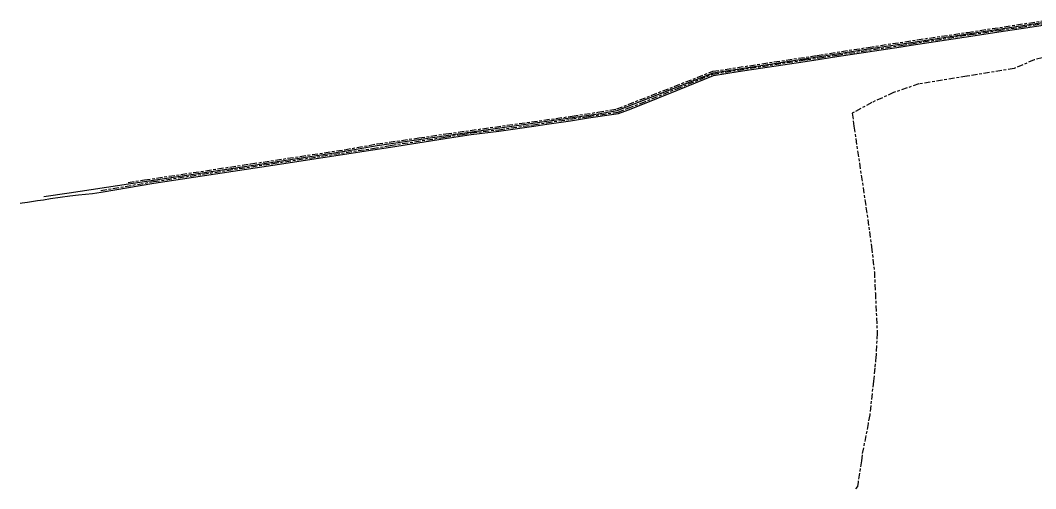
# Model space of a CAD drawing. Header units: metres. Extents: x 303957 to 307239, y 6268736 to 6272503.
# Drawn here: x 304377 to 305051, y 6269236 to 6269547 of the extents above; entities that cross this region are included whole.
import ezdxf

# ---------------------------------------------------------------- set-up
doc = ezdxf.new("R2010")
doc.units = ezdxf.units.M
doc.linetypes.add('Cable Exist UG', pattern=[8.2, 4, -1.2, 1.8, -1.2])
doc.layers.add('Mains_HV_EXT', color=7, linetype='Continuous')
doc.layers.add('Mains_TR_EXT', color=7, linetype='Continuous')
doc.styles.get("Standard").update_dxf_attribs({"font": 'arial.ttf'})
doc.linetypes.add('Cable P UG', pattern='A,6,-0.5,["P",Standard,S=1.7,R=0,X=0.5,Y=-1],-2.9', length=9.4)

msp = doc.modelspace()

# ---------------------------------------------------------------- linework, layer by layer
at = {"layer": 'Mains_HV_EXT', "linetype": 'Cable P UG'}
for points in [[(304376.97, 6269425.33), (304378.17, 6269425.53), (304381.73, 6269426.06), (304388.28, 6269427.04), (304392.39, 6269427.63), (304396.92, 6269428.35), (304409.77, 6269430.29), (304415.68, 6269430.9), (304424.99, 6269431.88), (304430.59, 6269432.77), (304430.59, 6269432.77), (304465.66, 6269438.7), (304544.73, 6269450.67), (304611.05, 6269460.7), (304622.66, 6269462.65), (304659.02, 6269468.21), (304670.63, 6269470.05), (304676.36, 6269470.96), (304694.75, 6269473.16), (304717.94, 6269476.46), (304726.5, 6269477.72), (304742.31, 6269480.13), (304754.24, 6269481.93), (304770.99, 6269484.39), (304774.19, 6269484.88), (304780.7, 6269487.4), (304789.08, 6269490.61), (304813.23, 6269500.39), (304837.11, 6269510.16), (304853.68, 6269512.76), (304898.04, 6269519.49), (304907.92, 6269520.95), (304919.19, 6269522.7), (304961.74, 6269529.16), (304968.54, 6269530.2), (305008, 6269536.31), (305026.7, 6269539.06), (305041.43, 6269541.29), (305058.95, 6269543.98)], [(304392.48, 6269429.74), (304409.49, 6269432.17), (304448.78, 6269438.16), (304448.78, 6269438.16), (304459.47, 6269439.79), (304530.26, 6269450.46), (304592.42, 6269459.86), (304613.95, 6269463.72), (304641.67, 6269467.66), (304659.63, 6269470.39), (304743.5, 6269482.14), (304760.53, 6269484.78), (304773.24, 6269486.96), (304837.07, 6269511.97), (304906.16, 6269522.48), (304940.01, 6269527.84), (304972.54, 6269532.82), (305006.1, 6269537.8), (305058.48, 6269545.8)]]:
    msp.add_lwpolyline(points, dxfattribs=at)
at = {"layer": 'Mains_HV_EXT', "linetype": 'Cable Exist UG'}
msp.add_lwpolyline([(305055.49, 6269521.84), (305050, 6269520.48), (305036.71, 6269514.72), (305005.4, 6269509.72), (304973.46, 6269504.5), (304956.81, 6269498.8), (304942.24, 6269492.14), (304929.25, 6269485.01), (304929.99, 6269480.12), (304929.99, 6269480.12), (304930.45, 6269476.41), (304938.42, 6269422.71), (304942.11, 6269396.34), (304943.99, 6269379.75), (304944.66, 6269365.64), (304945.89, 6269339.13), (304945.08, 6269323.73), (304944.23, 6269315.91), (304943.76, 6269310.69), (304943.36, 6269307.19), (304940.92, 6269284.73), (304939.88, 6269279.07), (304935.85, 6269258.22), (304935.37, 6269254.19), (304933.16, 6269240.11), (304932.74, 6269237.19), (304931.42, 6269235.75)], dxfattribs=at)
at = {"layer": 'Mains_TR_EXT', "linetype": 'Cable Exist UG'}
for points in [[(304430.42, 6269433.76), (304465.5, 6269439.68), (304544.58, 6269451.66), (304610.89, 6269461.68), (304622.5, 6269463.64), (304658.87, 6269469.2), (304670.48, 6269471.03), (304676.22, 6269471.95), (304694.62, 6269474.15), (304717.79, 6269477.45), (304726.35, 6269478.7), (304742.16, 6269481.12), (304754.1, 6269482.92), (304770.84, 6269485.38), (304773.93, 6269485.85), (304780.34, 6269488.33), (304788.72, 6269491.54), (304812.86, 6269501.32), (304836.84, 6269511.12), (304853.53, 6269513.75), (304897.9, 6269520.48), (304907.77, 6269521.94), (304919.04, 6269523.68), (304961.59, 6269530.15), (304968.39, 6269531.19), (305007.85, 6269537.3), (305026.55, 6269540.05), (305041.28, 6269542.28), (305058.79, 6269544.97)], [(304448.63, 6269439.15), (304459.32, 6269440.78), (304530.11, 6269451.45), (304592.26, 6269460.85), (304613.79, 6269464.7), (304641.53, 6269468.65), (304659.49, 6269471.38), (304743.35, 6269483.13), (304760.37, 6269485.77), (304772.97, 6269487.93), (304836.81, 6269512.94), (304906.01, 6269523.47), (304939.86, 6269528.83), (304972.39, 6269533.81), (305005.95, 6269538.79), (305058.32, 6269546.78)]]:
    msp.add_lwpolyline(points, dxfattribs=at)

doc.saveas('drawing.dxf')
